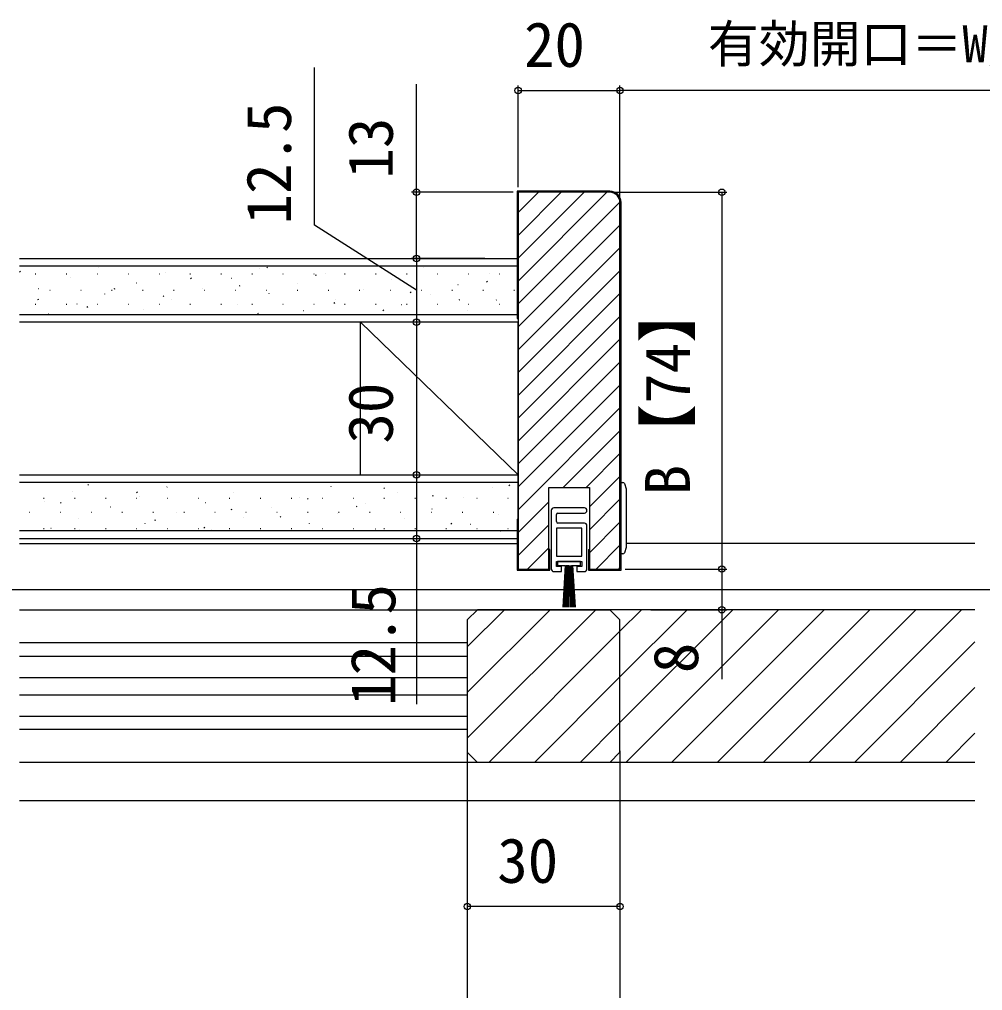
# Model space of a CAD drawing. Units: millimetres, scale not verified. Extents: x -525 to 525, y -783 to 779.
# Drawn here: x -2.2 to 187.1, y 222.3 to 413.1 of the extents above; entities that cross this region are included whole.
import ezdxf
from ezdxf.enums import TextEntityAlignment as Align

# ---------------------------------------------------------------- set-up
doc = ezdxf.new("R2010")
doc.units = ezdxf.units.MM
doc.header["$LTSCALE"] = 4
for name, color, linetype in [('0-5_YKK_12', 2, 'Continuous'), ('0-6_YKK_13', 4, 'Continuous'), ('0-8_YKK_D', 6, 'Continuous'), ('0-A_YSS_K', 3, 'Continuous'), ('0-B_YSS_KE', 3, 'Continuous')]:
    doc.layers.add(name, color=color, linetype=linetype)
doc.styles.add('ＭＳ ゴシック', font='')
doc.styles.get('ＭＳ ゴシック').set_extended_font_data('MS Gothic')

msp = doc.modelspace()

# ---------------------------------------------------------------- linework, layer by layer
at = {"layer": '0-5_YKK_12'}
for p, q in [((-2.2, 310.117), (95.8, 310.117)), ((185.55, 310.117), (117, 310.117)), ((-150.7, 301.117), (352.3, 301.117)), ((-2.2, 297.117), (113.8, 297.117)), ((85.8, 295.117), (87.8, 297.117)), ((85.8, 289.833), (93.084, 297.117)), ((85.8, 280.852), (102.065, 297.117)), ((85.8, 271.872), (111.045, 297.117)), ((185.55, 297.117), (87.8, 297.117)), ((113.8, 297.117), (115.8, 295.117)), ((115.8, 292.892), (120.025, 297.117)), ((115.8, 283.912), (129.005, 297.117)), ((115.8, 274.931), (137.986, 297.117)), ((116.966, 267.117), (146.966, 297.117)), ((125.946, 267.117), (155.946, 297.117)), ((134.926, 267.117), (164.926, 297.117)), ((143.907, 267.117), (173.907, 297.117)), ((152.887, 267.117), (182.887, 297.117)), ((85.8, 295.117), (85.8, 269.117)), ((115.8, 269.117), (115.8, 295.117)), ((90.025, 267.117), (115.8, 292.892)), ((85.8, 290.617), (-2.2, 290.617)), ((161.867, 267.117), (185.55, 290.8)), ((-2.2, 288.017), (85.8, 288.017)), ((-2.2, 283.817), (85.8, 283.817)), ((99.005, 267.117), (115.8, 283.912)), ((170.847, 267.117), (185.55, 281.82)), ((-2.2, 280.417), (85.8, 280.417)), ((-2.2, 276.217), (85.8, 276.217)), ((107.986, 267.117), (115.8, 274.931)), ((85.8, 273.617), (-2.2, 273.617)), ((179.828, 267.117), (185.55, 272.839)), ((87.8, 267.117), (85.8, 269.117)), ((115.8, 269.117), (113.8, 267.117)), ((113.8, 267.117), (-2.2, 267.117)), ((185.55, 267.117), (87.8, 267.117)), ((-2.2, 259.617), (185.55, 259.617))]:
    msp.add_line(p, q, dxfattribs=at)
at = {"layer": '0-6_YKK_13'}
for p, q in [((116, 322.117), (116.381, 322.117)), ((116, 308.117), (116, 322.117)), ((116.667, 321.908), (117, 320.867)), ((117, 320.867), (117, 320.611)), ((117, 320.611), (117, 309.623)), ((108.8, 317.117), (102.8, 317.117)), ((102.3, 316.617), (102.3, 305.117)), ((103.3, 314.417), (103.3, 315.817)), ((103.6, 316.117), (108.8, 316.117)), ((103.3, 313.117), (103.3, 307.617)), ((108.3, 313.117), (103.3, 313.117)), ((108.8, 314.117), (103.6, 314.117)), ((108.3, 307.617), (108.3, 313.117)), ((109.3, 305.117), (109.3, 313.617)), ((117, 309.367), (116.667, 308.326)), ((117, 309.623), (117, 309.367)), ((103.3, 307.617), (108.3, 307.617)), ((116.381, 308.117), (116, 308.117))]:
    msp.add_line(p, q, dxfattribs=at)
for points in [[(102.8, 304.617), (104.3, 304.617), (104.3, 305.617), (103.3, 305.617), (103.3, 306.617), (108.3, 306.617), (108.3, 305.617), (107.3, 305.617), (107.3, 304.617), (108.8, 304.617)], [(108.05, 306.617), (103.55, 306.617), (103.55, 305.817), (105.05, 305.817), (104.55, 297.617)], [(105.15, 305.817), (105.19, 305.817), (104.762, 297.617)], [(105.29, 305.817), (105.33, 305.817), (104.973, 297.617)], [(105.43, 305.817), (105.47, 305.817), (105.185, 297.617)], [(105.57, 305.817), (105.61, 305.817), (105.397, 297.617)], [(105.71, 305.817), (105.75, 305.817), (105.624, 297.617)], [(105.976, 297.617), (105.85, 305.817), (105.89, 305.817)], [(106.203, 297.617), (105.99, 305.817), (106.03, 305.817)], [(106.415, 297.617), (106.13, 305.817), (106.17, 305.817)], [(106.626, 297.617), (106.27, 305.817), (106.31, 305.817)], [(106.838, 297.617), (106.41, 305.817), (106.45, 305.817)], [(107.05, 297.617), (106.55, 305.817), (108.05, 305.817), (108.05, 306.617)]]:
    msp.add_lwpolyline(points, dxfattribs=at)
for centre, radius, start, end in [((116.381, 321.817), 0.3, 17.74467, 90), ((102.8, 316.617), 0.5, 90, 180), ((108.8, 316.617), 0.5, 270, 90), ((103.6, 315.817), 0.3, 90, 180), ((103.6, 314.417), 0.3, 180, 270), ((108.8, 313.617), 0.5, 0, 90), ((116.381, 308.417), 0.3, 270, 342.25533), ((102.8, 305.117), 0.5, 180, 270), ((108.8, 305.117), 0.5, 270, 0)]:
    msp.add_arc(centre, radius, start, end, dxfattribs=at)
at = {"layer": '0-8_YKK_D'}
for p, q in [((95.8, 380.117), (95.8, 400.117)), ((95.8, 399.117), (115.8, 399.117)), ((115.8, 378.117), (115.8, 400.117)), ((115.8, 378.117), (115.8, 400.117)), ((284.8, 399.117), (115.8, 399.117)), ((94.8, 379.117), (74.8, 379.117)), ((114.8, 379.117), (136.8, 379.117)), ((135.8, 379.117), (135.8, 305.117)), ((89.262, 366.117), (74.8, 366.117)), ((75.8, 366.117), (75.8, 353.617)), ((75.8, 353.617), (75.8, 323.617)), ((116.8, 305.117), (136.8, 305.117)), ((121.863, 305.117), (136.8, 305.117)), ((121.863, 297.117), (136.8, 297.117)), ((85.8, 269.417), (85.8, 141.917)), ((85.8, 269.417), (85.8, 237.815)), ((115.8, 269.417), (115.8, 161.917)), ((115.8, 269.417), (115.8, 237.815)), ((115.8, 238.815), (85.8, 238.815))]:
    msp.add_line(p, q, dxfattribs=at)
for points in [[(75.8, 359.867), (55.8, 372.656), (55.8, 403.656)], [(75.8, 366.117), (75.8, 379.117), (75.8, 400.394)], [(75.8, 323.617), (75.8, 311.117), (75.8, 278.567)], [(135.8, 305.117), (135.8, 297.117), (135.8, 283.476)]]:
    msp.add_lwpolyline(points, dxfattribs=at)
for centre in [(95.8, 399.117), (115.8, 399.117), (115.8, 399.117), (75.8, 379.117), (135.8, 379.117), (75.8, 366.117), (75.8, 366.117), (75.8, 353.617), (75.8, 353.617), (75.8, 323.617), (75.8, 323.617), (75.8, 311.117), (135.8, 305.117), (135.8, 305.117), (135.8, 297.117), (85.8, 238.815), (115.8, 238.815)]:
    msp.add_circle(centre, 0.637, dxfattribs=at)
at = {"layer": '0-A_YSS_K'}
for p, q in [((95.8, 375.142), (99.775, 379.117)), ((95.8, 370.652), (104.265, 379.117)), ((95.8, 366.162), (108.755, 379.117)), ((95.8, 361.672), (113.245, 379.117)), ((95.8, 357.181), (115.799, 377.18)), ((95.8, 352.691), (115.8, 372.691)), ((95.8, 348.201), (115.8, 368.201)), ((-2.2, 366.117), (95.8, 366.117)), ((95.8, 364.617), (-2.2, 364.617)), ((13.381, 364.393), (13.4, 364.4)), ((46.384, 364.292), (46.551, 364.402)), ((95.8, 366.117), (95.8, 353.617)), ((-2.177, 363.492), (-2.01, 363.603)), ((0.895, 363.126), (0.995, 363.126)), ((6.975, 363.126), (7.075, 363.126)), ((13.055, 363.126), (13.155, 363.126)), ((19.135, 363.126), (19.235, 363.126)), ((25.215, 363.126), (25.315, 363.126)), ((26.4, 363.322), (26.419, 363.328)), ((31.295, 363.126), (31.395, 363.126)), ((37.375, 363.126), (37.475, 363.126)), ((43.455, 363.126), (43.555, 363.126)), ((44.905, 364.193), (44.923, 364.199)), ((49.535, 363.126), (49.635, 363.126)), ((55.615, 363.126), (55.715, 363.126)), ((55.989, 362.814), (56.156, 362.924)), ((57.923, 363.121), (57.942, 363.127)), ((61.695, 363.126), (61.795, 363.126)), ((67.775, 363.126), (67.875, 363.126)), ((73.855, 363.126), (73.955, 363.126)), ((77.182, 364.259), (77.201, 364.265)), ((79.935, 363.126), (80.035, 363.126)), ((86.015, 363.126), (86.115, 363.126)), ((90.2, 363.187), (90.219, 363.194)), ((92.095, 363.126), (92.195, 363.126)), ((95.8, 343.711), (115.8, 363.711)), ((7.801, 362.417), (7.82, 362.424)), ((20.819, 361.346), (20.838, 361.352)), ((31.4, 362.21), (31.567, 362.32)), ((39.418, 362.25), (39.437, 362.257)), ((41.006, 360.732), (41.172, 360.842)), ((52.437, 361.178), (52.456, 361.185)), ((70.942, 362.049), (70.96, 362.056)), ((83.96, 360.977), (83.979, 360.984)), ((89.567, 361.532), (89.734, 361.642)), ((1.561, 360.208), (1.579, 360.214)), ((3.745, 359.896), (3.845, 359.896)), ((9.825, 359.896), (9.925, 359.896)), ((14.579, 359.136), (14.598, 359.142)), ((15.905, 359.896), (16.005, 359.896)), ((16.416, 360.128), (16.583, 360.238)), ((21.985, 359.896), (22.085, 359.896)), ((26.022, 358.65), (26.188, 358.76)), ((28.065, 359.896), (28.165, 359.896)), ((33.838, 360.274), (33.857, 360.28)), ((34.145, 359.896), (34.245, 359.896)), ((40.225, 359.896), (40.325, 359.896)), ((46.305, 359.896), (46.405, 359.896)), ((46.856, 359.202), (46.875, 359.209)), ((52.385, 359.896), (52.485, 359.896)), ((58.465, 359.896), (58.565, 359.896)), ((64.545, 359.896), (64.645, 359.896)), ((65.455, 360.106), (65.474, 360.113)), ((70.625, 359.896), (70.725, 359.896)), ((74.583, 359.45), (74.75, 359.56)), ((76.705, 359.896), (76.805, 359.896)), ((78.474, 359.034), (78.493, 359.041)), ((82.785, 359.896), (82.885, 359.896)), ((88.865, 359.896), (88.965, 359.896)), ((94.945, 359.896), (95.045, 359.896)), ((95.8, 339.221), (115.8, 359.221)), ((0.895, 357.146), (0.995, 357.146)), ((1.432, 358.046), (1.599, 358.156)), ((6.975, 357.146), (7.075, 357.146)), ((9.093, 357.193), (9.112, 357.2)), ((13.055, 357.146), (13.155, 357.146)), ((19.135, 357.146), (19.235, 357.146)), ((25.215, 357.146), (25.315, 357.146)), ((27.598, 358.064), (27.617, 358.071)), ((31.295, 357.146), (31.395, 357.146)), ((37.375, 357.146), (37.475, 357.146)), ((40.616, 356.992), (40.635, 356.999)), ((43.455, 357.146), (43.555, 357.146)), ((49.535, 357.146), (49.635, 357.146)), ((55.615, 357.146), (55.715, 357.146)), ((59.599, 357.368), (59.766, 357.478)), ((59.875, 358.13), (59.894, 358.137)), ((61.695, 357.146), (61.795, 357.146)), ((67.775, 357.146), (67.875, 357.146)), ((72.893, 357.058), (72.912, 357.065)), ((73.855, 357.146), (73.955, 357.146)), ((79.935, 357.146), (80.035, 357.146)), ((84.188, 357.972), (84.355, 358.082)), ((86.015, 357.146), (86.115, 357.146)), ((91.492, 357.963), (91.511, 357.969)), ((92.095, 357.146), (92.195, 357.146)), ((-2.2, 355.117), (95.8, 355.117)), ((3.513, 355.217), (3.531, 355.223)), ((11.038, 356.568), (11.205, 356.678)), ((22.111, 356.121), (22.13, 356.128)), ((44.615, 355.286), (44.782, 355.396)), ((53.635, 355.92), (53.654, 355.927)), ((69.204, 355.89), (69.371, 356)), ((85.912, 355.986), (85.931, 355.993)), ((95.8, 353.617), (-2.2, 353.617)), ((95.8, 334.731), (115.8, 354.731)), ((95.8, 323.617), (95.8, 353.617)), ((95.8, 330.241), (115.8, 350.241)), ((95.8, 325.751), (115.8, 345.751)), ((95.8, 321.26), (115.8, 341.26)), ((95.8, 316.77), (115.8, 336.77)), ((104.637, 321.117), (115.8, 332.28)), ((109.127, 321.117), (115.8, 327.79)), ((-2.2, 323.617), (95.8, 323.617)), ((95.8, 311.117), (95.8, 323.617)), ((109.8, 317.3), (115.8, 323.3)), ((95.8, 322.117), (-2.2, 322.117)), ((11.206, 321.617), (11.373, 321.727)), ((26.775, 321.22), (26.794, 321.227)), ((59.052, 321.286), (59.071, 321.293)), ((69.373, 320.938), (69.54, 321.049)), ((90.67, 321.119), (90.688, 321.125)), ((93.962, 321.542), (94.129, 321.653)), ((2.545, 319.036), (2.645, 319.036)), ((8.27, 320.349), (8.289, 320.356)), ((8.625, 319.036), (8.725, 319.036)), ((14.705, 319.036), (14.805, 319.036)), ((20.785, 319.036), (20.885, 319.036)), ((20.812, 320.139), (20.978, 320.249)), ((21.289, 319.277), (21.307, 319.284)), ((26.865, 319.036), (26.965, 319.036)), ((32.945, 319.036), (33.045, 319.036)), ((39.025, 319.036), (39.125, 319.036)), ((39.793, 320.148), (39.812, 320.155)), ((45.105, 319.036), (45.205, 319.036)), ((51.185, 319.036), (51.285, 319.036)), ((52.812, 319.076), (52.831, 319.083)), ((54.389, 318.856), (54.556, 318.967)), ((57.265, 319.036), (57.365, 319.036)), ((63.345, 319.036), (63.445, 319.036)), ((69.425, 319.036), (69.525, 319.036)), ((72.071, 320.214), (72.089, 320.221)), ((75.505, 319.036), (75.605, 319.036)), ((78.978, 319.46), (79.145, 319.571)), ((81.585, 319.036), (81.685, 319.036)), ((85.089, 319.142), (85.108, 319.149)), ((87.665, 319.036), (87.765, 319.036)), ((93.745, 319.036), (93.845, 319.036)), ((109.8, 312.81), (115.8, 318.81)), ((2.69, 318.373), (2.709, 318.38)), ((5.828, 318.057), (5.995, 318.167)), ((15.708, 317.301), (15.727, 317.308)), ((34.307, 318.205), (34.326, 318.212)), ((39.405, 316.774), (39.572, 316.885)), ((47.326, 317.134), (47.344, 317.14)), ((63.995, 317.378), (64.161, 317.489)), ((65.83, 318.004), (65.849, 318.011)), ((78.849, 316.933), (78.868, 316.939)), ((95.8, 312.28), (101.8, 318.28)), ((-0.305, 316.286), (-0.205, 316.286)), ((5.775, 316.286), (5.875, 316.286)), ((9.468, 315.091), (9.487, 315.098)), ((11.855, 316.286), (11.955, 316.286)), ((17.935, 316.286), (18.035, 316.286)), ((24.015, 316.286), (24.115, 316.286)), ((24.421, 314.692), (24.588, 314.803)), ((28.727, 316.229), (28.746, 316.236)), ((30.095, 316.286), (30.195, 316.286)), ((36.175, 316.286), (36.275, 316.286)), ((41.745, 315.157), (41.764, 315.164)), ((42.255, 316.286), (42.355, 316.286)), ((48.335, 316.286), (48.435, 316.286)), ((49.011, 315.296), (49.177, 315.407)), ((54.415, 316.286), (54.515, 316.286)), ((60.344, 316.062), (60.363, 316.068)), ((60.495, 316.286), (60.595, 316.286)), ((66.575, 316.286), (66.675, 316.286)), ((72.655, 316.286), (72.755, 316.286)), ((73.363, 314.99), (73.381, 314.997)), ((78.735, 316.286), (78.835, 316.286)), ((84.815, 316.286), (84.915, 316.286)), ((90.895, 316.286), (90.995, 316.286)), ((91.867, 315.861), (91.886, 315.868)), ((2.545, 313.056), (2.645, 313.056)), ((3.982, 313.148), (4.001, 313.155)), ((8.625, 313.056), (8.725, 313.056)), ((14.705, 313.056), (14.805, 313.056)), ((20.785, 313.056), (20.885, 313.056)), ((22.486, 314.019), (22.505, 314.026)), ((26.865, 313.056), (26.965, 313.056)), ((32.945, 313.056), (33.045, 313.056)), ((34.027, 313.214), (34.194, 313.325)), ((35.505, 312.948), (35.524, 312.954)), ((39.025, 313.056), (39.125, 313.056)), ((45.105, 313.056), (45.205, 313.056)), ((51.185, 313.056), (51.285, 313.056)), ((54.764, 314.086), (54.783, 314.092)), ((57.265, 313.056), (57.365, 313.056)), ((63.345, 313.056), (63.445, 313.056)), ((67.782, 313.014), (67.801, 313.02)), ((69.425, 313.056), (69.525, 313.056)), ((75.505, 313.056), (75.605, 313.056)), ((81.585, 313.056), (81.685, 313.056)), ((82.588, 314.014), (82.755, 314.124)), ((86.381, 313.918), (86.4, 313.925)), ((87.665, 313.056), (87.765, 313.056)), ((93.745, 313.056), (93.845, 313.056)), ((95.8, 307.79), (101.8, 313.79)), ((109.8, 308.32), (115.8, 314.32)), ((95.8, 312.617), (-2.2, 312.617)), ((-2.2, 311.117), (95.8, 311.117)), ((9.448, 312.617), (9.604, 312.721)), ((92.316, 312.617), (92.36, 312.646)), ((97.617, 305.117), (101.8, 309.3)), ((111.088, 305.117), (115.8, 309.829)), ((115.578, 305.117), (115.8, 305.339))]:
    msp.add_line(p, q, dxfattribs=at)
msp.add_lwpolyline([(64.8, 323.617), (64.8, 353.617), (95.8, 323.617)], dxfattribs=at)
at = {"layer": '0-B_YSS_KE'}
for p, q in [((95.6, 354.317), (95.8, 354.317)), ((95.6, 314.917), (95.8, 314.917)), ((102, 308.917), (101.8, 308.917)), ((109.6, 308.917), (109.8, 308.917))]:
    msp.add_line(p, q, dxfattribs=at)
for points in [[(113.8, 379.317), (95.6, 379.317), (95.6, 354.317)], [(113.8, 379.117), (95.8, 379.117), (95.8, 305.117), (101.8, 305.117), (101.8, 321.117)], [(101.8, 321.117), (109.8, 321.117), (109.8, 305.117), (115.8, 305.117), (115.8, 377.117)], [(109.6, 308.917), (109.6, 304.917), (116, 304.917), (116, 377.117)], [(95.6, 314.917), (95.6, 304.917), (102, 304.917), (102, 308.917)]]:
    msp.add_lwpolyline(points, dxfattribs=at)
for radius, start in [(2.2, 360), (2, 0)]:
    msp.add_arc((113.8, 377.117), radius, start, 90, dxfattribs=at)

# ---------------------------------------------------------------- texts
at = {"layer": '0-8_YKK_D', "style": 'ＭＳ ゴシック'}
for s, height, p in [('20', 8.798, (96.936, 401.117)), ('有効開口＝W／2－36', 7.331, (133.084, 402.424)), ('30', 8.798, (91.686, 240.815))]:
    msp.add_text(s, height=height, dxfattribs=at).set_placement(p, align=Align.BOTTOM_LEFT)
for s, p in [('12.5', (53.8, 372.815)), ('13', (73.8, 381.826)), ('B【74】', (132.164, 319.583)), ('30', (73.8, 329.753)), ('12.5', (74.3, 278.226)), ('8', (133.8, 284.658))]:
    msp.add_text(s, height=8.798, rotation=90, dxfattribs=at).set_placement(p, align=Align.BOTTOM_LEFT)

doc.saveas('drawing.dxf')
